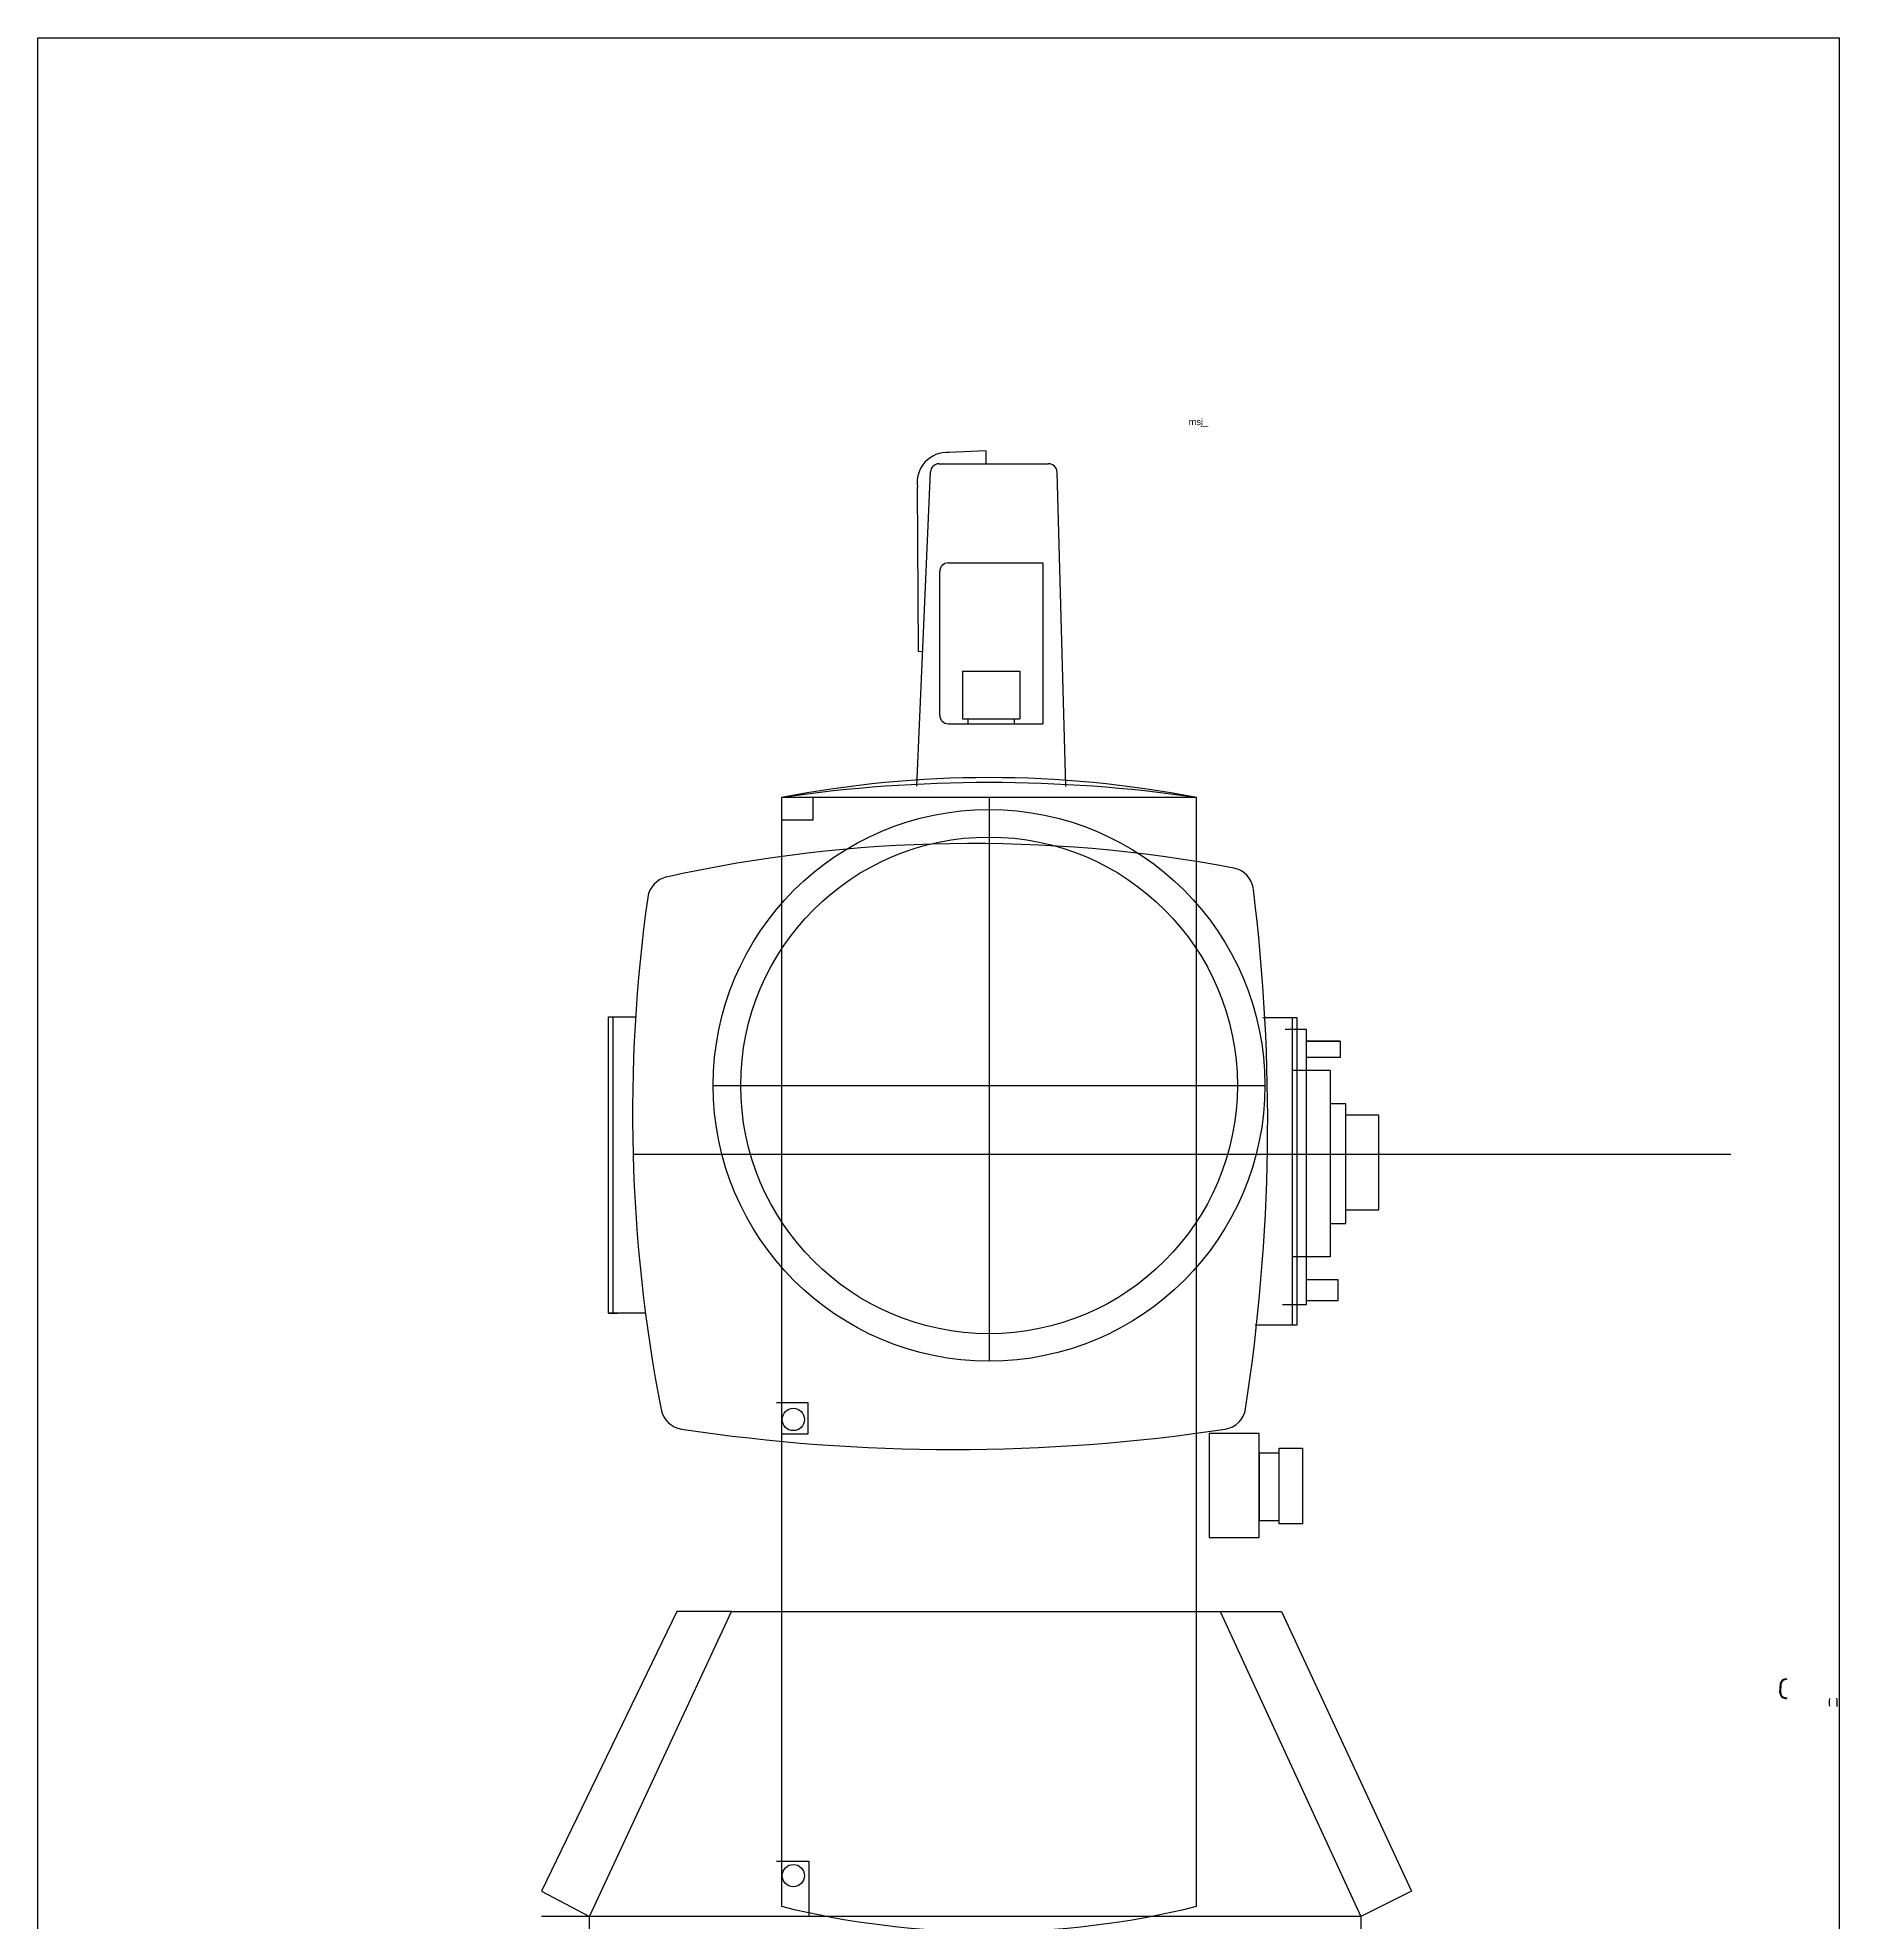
# Model space of a CAD drawing. Header units: millimetres. Extents: x 2316 to 2419, y 485 to 556.
# Drawn here: x 2338.84 to 2353.64, y 524.68 to 540.16 of the extents above; entities that cross this region are included whole.
import ezdxf

# ---------------------------------------------------------------- set-up
doc = ezdxf.new("R2010")
doc.units = ezdxf.units.MM
doc.styles.get("Standard").update_dxf_attribs({"font": 'arial.ttf'})
picture_1 = doc.add_image_def('image2.jpg', size_in_pixel=(3840, 2160))

msp = doc.modelspace()

# ---------------------------------------------------------------- linework, layer by layer
for p, q in [((2346.245, 536.66), (2347.145, 536.66)), ((2346.63, 536.765), (2346.328, 536.753)), ((2346.63, 536.765), (2346.63, 536.66)), ((2346.062, 534.012), (2346.175, 536.593)), ((2347.287, 534.009), (2347.215, 536.592)), ((2346.067, 536.467), (2346.074, 535.121)), ((2346.251, 534.595), (2346.251, 535.776)), ((2346.321, 535.846), (2347.099, 535.846)), ((2347.099, 535.846), (2347.099, 534.525)), ((2346.074, 535.121), (2346.11, 535.119)), ((2346.437, 534.958), (2346.908, 534.958)), ((2346.437, 534.958), (2346.437, 534.565)), ((2346.908, 534.958), (2346.908, 534.565)), ((2346.321, 534.525), (2347.099, 534.525)), ((2346.437, 534.565), (2346.908, 534.565)), ((2346.485, 534.525), (2346.485, 534.565)), ((2346.866, 534.525), (2346.866, 534.565)), ((2344.952, 533.919), (2344.952, 524.815)), ((2348.36, 533.919), (2344.952, 533.919)), ((2345.212, 533.736), (2345.212, 533.919)), ((2346.656, 533.919), (2346.656, 529.291)), ((2348.36, 524.815), (2348.36, 533.919)), ((2344.952, 533.736), (2345.212, 533.736)), ((2343.532, 529.685), (2343.532, 532.119)), ((2343.532, 532.119), (2343.754, 532.119)), ((2343.569, 529.685), (2343.569, 532.119)), ((2348.904, 532.112), (2349.144, 532.112)), ((2349.144, 532.112), (2349.144, 529.586)), ((2349.144, 532.112), (2349.184, 532.112)), ((2349.184, 532.112), (2349.184, 529.586)), ((2349.262, 532.015), (2349.088, 532.015)), ((2349.262, 529.757), (2349.262, 532.015)), ((2349.54, 531.919), (2349.262, 531.919)), ((2349.262, 531.919), (2349.54, 531.919)), ((2349.54, 531.919), (2349.54, 531.785)), ((2349.54, 531.785), (2349.262, 531.785)), ((2344.392, 531.556), (2348.921, 531.556)), ((2349.458, 531.679), (2349.144, 531.679)), ((2349.458, 531.679), (2349.458, 530.147)), ((2349.585, 531.404), (2349.458, 531.404)), ((2349.585, 530.423), (2349.585, 531.404)), ((2349.857, 531.311), (2349.585, 531.311)), ((2349.857, 530.535), (2349.857, 531.311)), ((2343.733, 530.992), (2352.746, 530.992)), ((2349.585, 530.535), (2349.857, 530.535)), ((2349.458, 530.423), (2349.585, 530.423)), ((2349.458, 530.147), (2349.144, 530.147)), ((2349.524, 529.959), (2349.262, 529.959)), ((2349.524, 529.789), (2349.524, 529.959)), ((2349.066, 529.757), (2349.262, 529.757)), ((2349.262, 529.789), (2349.524, 529.789)), ((2343.835, 529.685), (2343.532, 529.685)), ((2343.532, 529.685), (2343.607, 529.685)), ((2349.144, 529.586), (2348.84, 529.586)), ((2349.184, 529.586), (2349.144, 529.586)), ((2344.91, 528.951), (2345.169, 528.951)), ((2345.169, 528.951), (2345.169, 528.692)), ((2345.169, 528.692), (2344.952, 528.692)), ((2344.092, 527.235), (2342.98, 524.94)), ((2343.375, 524.731), (2344.542, 527.235)), ((2344.542, 527.235), (2344.092, 527.235)), ((2344.542, 527.235), (2348.555, 527.235)), ((2348.555, 527.235), (2349.708, 524.731)), ((2348.555, 527.235), (2349.058, 527.235)), ((2349.058, 527.235), (2350.126, 524.94)), ((2344.91, 525.187), (2345.176, 525.187)), ((2345.176, 525.187), (2345.176, 524.731)), ((2342.98, 524.94), (2343.375, 524.731)), ((2350.126, 524.94), (2349.708, 524.731)), ((2349.708, 524.731), (2342.982, 524.731)), ((2343.375, 524.601), (2343.375, 524.731)), ((2349.708, 524.731), (2349.708, 524.47))]:
    msp.add_line(p, q)
at = {"color": 1}
for p, q in [((2353.15, 526.569), (2353.155, 526.647)), ((2353.157, 526.569), (2353.161, 526.646)), ((2353.203, 526.684), (2353.203, 526.677)), ((2353.203, 526.529), (2353.203, 526.522))]:
    msp.add_line(p, q, dxfattribs=at)
for points in [[(2348.875, 528.698), (2348.464, 528.698), (2348.464, 527.844), (2348.875, 527.844)], [(2349.039, 528.536), (2348.875, 528.536), (2348.875, 527.982), (2349.039, 527.982)], [(2349.039, 528.578), (2349.229, 528.578), (2349.229, 527.956), (2349.039, 527.956)]]:
    msp.add_lwpolyline(points, close=True)
for centre, radius in [((2346.656, 531.556), 2.265), ((2346.656, 531.556), 2.039), ((2345.049, 528.813), 0.092), ((2345.049, 525.067), 0.092)]:
    msp.add_circle(centre, radius)
for centre, radius, start, end in [((2346.315, 536.504), 0.25, 87.0453, 188.5319), ((2346.245, 536.59), 0.07, 90, 177.4812), ((2347.145, 536.59), 0.07, 1.6043, 90), ((2346.321, 535.776), 0.07, 90, 180), ((2346.321, 534.595), 0.07, 180, 270), ((2346.656, 525.146), 8.937, 79.0093, 100.9907), ((2346.656, 522.131), 11.911, 81.7757, 98.2243), ((2346.516, 521.986), 11.556, 79.2789, 102.5318), ((2344.052, 533.072), 0.2, 102.5318, 171.9632), ((2348.628, 533.144), 0.2, 7.0741, 79.2789), ((2356.438, 531.323), 12.709, 171.9632, 191.0182), ((2333.489, 531.265), 15.455, 351.1985, 7.0741), ((2344.16, 528.932), 0.2, 191.0182, 261.4099), ((2348.565, 528.931), 0.2, 278.5671, 351.1985), ((2346.365, 543.533), 14.967, 261.4099, 278.5671), ((2346.656, 531.678), 7.071, 256.0562, 283.9438)]:
    msp.add_arc(centre, radius, start, end)
for centre, radius, start, end in [((2353.203, 526.633), 0.0507, 90, 163.8188), ((2353.203, 526.633), 0.0441, 90, 162.8792), ((2353.194, 526.568), 0.0438, 179.2253, 248.4389), ((2353.194, 526.568), 0.0372, 179.3916, 248.9369), ((2353.203, 526.583), 0.0608, 245.4001, 270), ((2353.201, 526.571), 0.043, 242.108, 273.2921), ((2353.76, 526.491), 0.206, 171.4186, 189.3006), ((2353.33, 526.489), 0.291, 353.7131, 6.8084)]:
    msp.add_arc(centre, radius, start, end, dxfattribs=at)

# ---------------------------------------------------------------- texts
at = {"insert": (2348.295, 537.032), "char_height": 0.0546, "width": 0.16474, "attachment_point": 1}
msp.add_mtext('msj_', dxfattribs=at)

# ---------------------------------------------------------------- pictures from other files: only their frames are drawn
image = msp.add_image(picture_1, insert=(2338.844, 540.158), size_in_units=(26.3, 14.794), rotation=-90)
image.dxf.flags = 7

doc.saveas('drawing.dxf')
